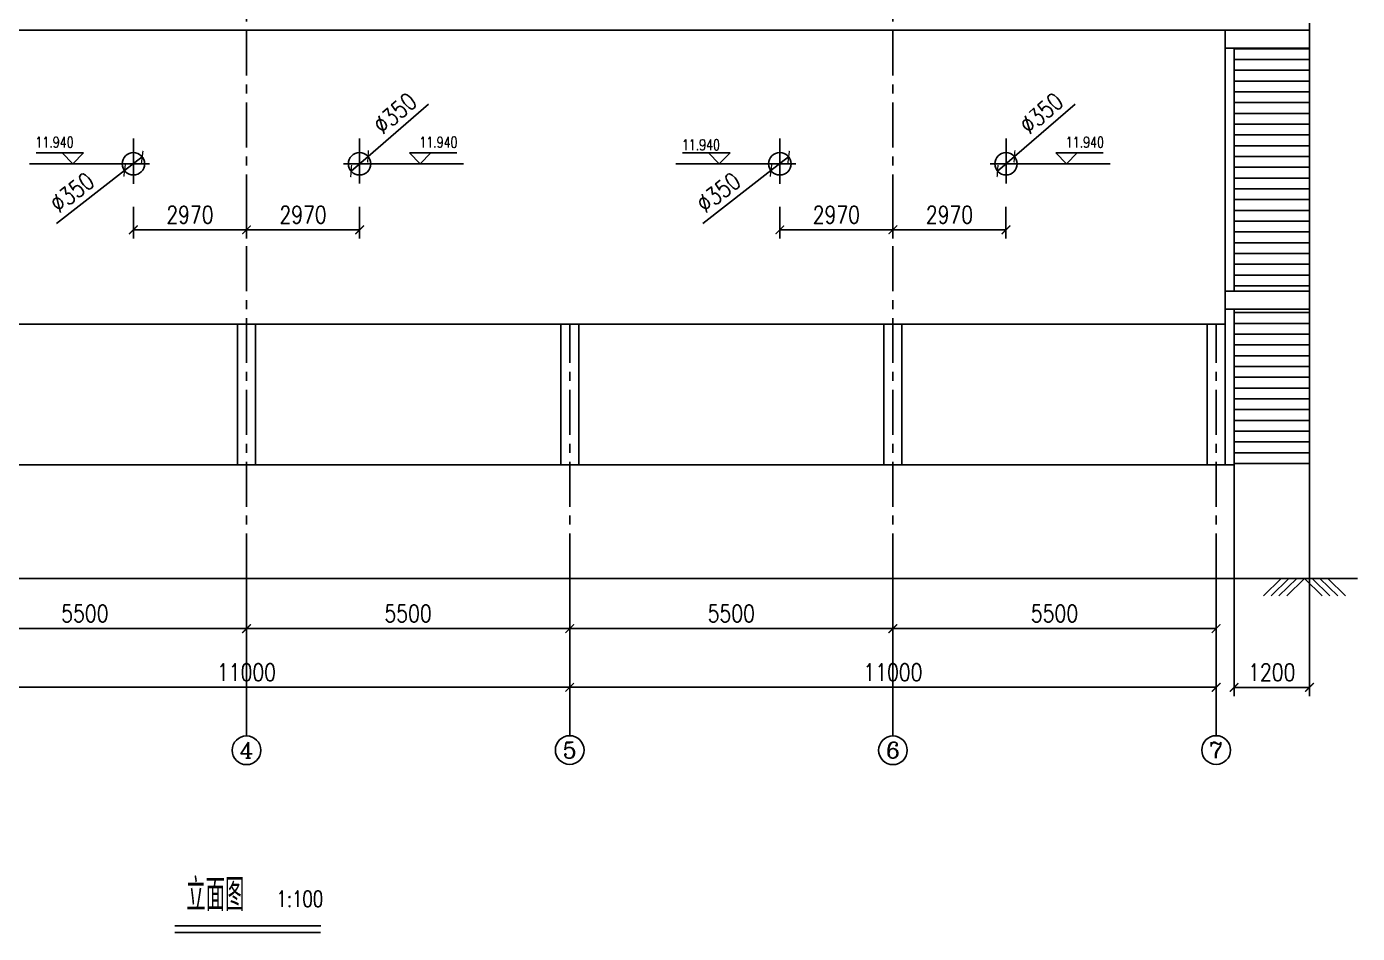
# Model space of a CAD drawing. Extents: x 1427168 to 1936200, y 1176778 to 1377202.
# Drawn here: x 1582285 to 1619341, y 1336218 to 1361456 of the extents above; entities that cross this region are included whole.
import ezdxf
from ezdxf.enums import TextEntityAlignment as Align
from ezdxf.lldxf.tags import DXFTag

# ---------------------------------------------------------------- set-up
doc = ezdxf.new("R2010")
doc.units = 0
doc.header["$LTSCALE"] = 1000
doc.header["$MEASUREMENT"] = 0
doc.linetypes.add('CENTER', pattern=[2, 1.25, -0.25, 0.25, -0.25])
doc.linetypes.add('DOTE', pattern=[2.42, 2, -0.2, 0.02, -0.2])
doc.layers.get('0').update_dxf_attribs({"linetype": 'CONTINUOUS'})
doc.layers.get('DEFPOINTS').update_dxf_attribs({"linetype": 'CONTINUOUS'})
for name, color, linetype in [('01粗实线层', 7, 'CONTINUOUS'), ('AXIS', 3, 'CONTINUOUS'), ('AXIS_TEXT', 7, 'CONTINUOUS'), ('DOTE', 1, 'DOTE'), ('PUB_DIM', 3, 'CONTINUOUS'), ('PUB_TEXT', 7, 'CONTINUOUS'), ('中心线', 1, 'ACAD_ISO04W100')]:
    doc.layers.add(name, color=color, linetype=linetype)
doc.styles.add('_HZTXT', font='txt.shx', dxfattribs={"width": 0.75, "bigfont": 'HZTXT.shx'})
doc.styles.add('_ROMAND', font='ROMAND.shx', dxfattribs={"width": 0.75})
doc.styles.add('COMPLEX', font='COMPLEX')
doc.styles.add('DIM_FONT', font='SIMPLEX.shx', dxfattribs={"width": 0.75})
doc.styles.add('TH_GBDIM', font='romans.shx', dxfattribs={"width": 0.8, "bigfont": 'gbcbig.shx'})
tags = doc.linetypes.add('ACAD_ISO04W100', pattern=[30, 24, -3, 0, -3]).pattern_tags.tags
tags[10:11] = [DXFTag(74, 4), DXFTag(75, 0), DXFTag(340, '0'), DXFTag(46, 1.0), DXFTag(50, 0.0), DXFTag(44, 0.0), DXFTag(45, 0.0)]
tags[8:9] = [DXFTag(74, 4), DXFTag(75, 0), DXFTag(340, '0'), DXFTag(46, 1.0), DXFTag(50, 0.0), DXFTag(44, 0.0), DXFTag(45, 0.0)]
tags[6:7] = [DXFTag(74, 4), DXFTag(75, 0), DXFTag(340, '0'), DXFTag(46, 1.0), DXFTag(50, 0.0), DXFTag(44, 0.0), DXFTag(45, 0.0)]
tags[4:5] = [DXFTag(74, 4), DXFTag(75, 0), DXFTag(340, '0'), DXFTag(46, 1.0), DXFTag(50, 0.0), DXFTag(44, 0.0), DXFTag(45, 0.0)]
doc.dimstyles.new('TH_GBDIM', dxfattribs={"dimscale": 120, "dimtxt": 4, "dimasz": 2, "dimexe": 2, "dimexo": 0, "dimgap": 1.5, "dimtad": 1, "dimdec": 0, "dimzin": 0, "dimtxsty": 'TH_GBDIM', "dimblk": 'ARCHTICK', "dimcen": 2.5, "dimclrd": 130, "dimclre": 130, "dimclrt": 3, "dimazin": 3, "dimtfac": 0.714286, "dimtdec": 0, "dimtmove": 0, "dimatfit": 3, "dimtzin": 0})

# ---------------------------------------------------------------- blocks, each defined once
blk = doc.blocks.new('_ARCHTICK')
at = {"color": 0, "linetype": 'BYBLOCK', "const_width": 0.15}
blk.add_lwpolyline([(-0.5, -0.5), (0.5, 0.5)], dxfattribs=at)
blk = doc.blocks.new('*D395')
at = {"layer": '01粗实线层', "color": 130}
for p, q in [((1579407, 1346094), (1579407, 1344460)), ((1588407, 1346094), (1588407, 1344460)), ((1579407, 1344700), (1588407, 1344700))]:
    blk.add_line(p, q, dxfattribs=at)
at = {"layer": 'DEFPOINTS', "color": 0}
for p in [(1579407, 1346094), (1588407, 1346094), (1588407, 1344700)]:
    blk.add_point(p, dxfattribs=at)
at = {"layer": '01粗实线层', "color": 130, "xscale": 240, "yscale": 240, "zscale": 240, "rotation": 180}
blk.add_blockref('_ARCHTICK', (1579407, 1344700), dxfattribs=at)
at = {"layer": '01粗实线层', "color": 130, "xscale": 240, "yscale": 240, "zscale": 240}
blk.add_blockref('_ARCHTICK', (1588407, 1344700), dxfattribs=at)
at = {"layer": '01粗实线层', "color": 3, "insert": (1583907, 1345120), "char_height": 480, "attachment_point": 5, "style": 'TH_GBDIM'}
blk.add_mtext('{5500}{}{}', dxfattribs=at)
blk = doc.blocks.new('*D396')
at = {"layer": '01粗实线层', "color": 130}
for p, q in [((1588407, 1346094), (1588407, 1344460)), ((1597407, 1346094), (1597407, 1344460)), ((1588407, 1344700), (1597407, 1344700))]:
    blk.add_line(p, q, dxfattribs=at)
at = {"layer": 'DEFPOINTS', "color": 0}
for p in [(1588407, 1346094), (1597407, 1346094), (1597407, 1344700)]:
    blk.add_point(p, dxfattribs=at)
at = {"layer": '01粗实线层', "color": 130, "xscale": 240, "yscale": 240, "zscale": 240, "rotation": 180}
blk.add_blockref('_ARCHTICK', (1588407, 1344700), dxfattribs=at)
at = {"layer": '01粗实线层', "color": 130, "xscale": 240, "yscale": 240, "zscale": 240}
blk.add_blockref('_ARCHTICK', (1597407, 1344700), dxfattribs=at)
at = {"layer": '01粗实线层', "color": 3, "insert": (1592907, 1345120), "char_height": 480, "attachment_point": 5, "style": 'TH_GBDIM'}
blk.add_mtext('{5500}{}{}', dxfattribs=at)
blk = doc.blocks.new('*D397')
at = {"layer": '01粗实线层', "color": 130}
for p, q in [((1597407, 1346094), (1597407, 1344460)), ((1606407, 1346094), (1606407, 1344460)), ((1597407, 1344700), (1606407, 1344700))]:
    blk.add_line(p, q, dxfattribs=at)
at = {"layer": 'DEFPOINTS', "color": 0}
for p in [(1597407, 1346094), (1606407, 1346094), (1606407, 1344700)]:
    blk.add_point(p, dxfattribs=at)
at = {"layer": '01粗实线层', "color": 130, "xscale": 240, "yscale": 240, "zscale": 240, "rotation": 180}
blk.add_blockref('_ARCHTICK', (1597407, 1344700), dxfattribs=at)
at = {"layer": '01粗实线层', "color": 130, "xscale": 240, "yscale": 240, "zscale": 240}
blk.add_blockref('_ARCHTICK', (1606407, 1344700), dxfattribs=at)
at = {"layer": '01粗实线层', "color": 3, "insert": (1601907, 1345120), "char_height": 480, "attachment_point": 5, "style": 'TH_GBDIM'}
blk.add_mtext('{5500}{}{}', dxfattribs=at)
blk = doc.blocks.new('*D398')
at = {"layer": '01粗实线层', "color": 130}
for p, q in [((1606407, 1346094), (1606407, 1344460)), ((1615407, 1346094), (1615407, 1344460)), ((1606407, 1344700), (1615407, 1344700))]:
    blk.add_line(p, q, dxfattribs=at)
at = {"layer": 'DEFPOINTS', "color": 0}
for p in [(1606407, 1346094), (1615407, 1346094), (1615407, 1344700)]:
    blk.add_point(p, dxfattribs=at)
at = {"layer": '01粗实线层', "color": 130, "xscale": 240, "yscale": 240, "zscale": 240, "rotation": 180}
blk.add_blockref('_ARCHTICK', (1606407, 1344700), dxfattribs=at)
at = {"layer": '01粗实线层', "color": 130, "xscale": 240, "yscale": 240, "zscale": 240}
blk.add_blockref('_ARCHTICK', (1615407, 1344700), dxfattribs=at)
at = {"layer": '01粗实线层', "color": 3, "insert": (1610907, 1345120), "char_height": 480, "attachment_point": 5, "style": 'TH_GBDIM'}
blk.add_mtext('{5500}{}{}', dxfattribs=at)
blk = doc.blocks.new('*D399')
at = {"layer": 'AXIS', "color": 130, "linetype": 'BYBLOCK'}
for p, q in [((1597407, 1343066), (1597407, 1343306)), ((1579407, 1343147), (1579407, 1342826)), ((1579407, 1343066), (1597407, 1343066))]:
    blk.add_line(p, q, dxfattribs=at)
at = {"layer": 'DEFPOINTS', "color": 0, "linetype": 'BYBLOCK'}
for p in [(1579407, 1343147), (1597407, 1343066), (1597407, 1343066)]:
    blk.add_point(p, dxfattribs=at)
at = {"layer": 'AXIS', "color": 130, "linetype": 'BYBLOCK', "xscale": 240, "yscale": 240, "zscale": 240, "rotation": 180}
blk.add_blockref('_ARCHTICK', (1579407, 1343066), dxfattribs=at)
at = {"layer": 'AXIS', "color": 130, "linetype": 'BYBLOCK', "xscale": 240, "yscale": 240, "zscale": 240}
blk.add_blockref('_ARCHTICK', (1597407, 1343066), dxfattribs=at)
at = {"layer": 'AXIS', "color": 3, "linetype": 'BYBLOCK', "insert": (1588407, 1343486), "char_height": 480, "attachment_point": 5, "style": 'TH_GBDIM'}
blk.add_mtext('{11000}{}{}', dxfattribs=at)
blk = doc.blocks.new('*D400')
at = {"layer": 'AXIS', "color": 130, "linetype": 'BYBLOCK'}
for p, q in [((1615407, 1343066), (1615407, 1343306)), ((1597407, 1343147), (1597407, 1342826)), ((1597407, 1343066), (1615407, 1343066))]:
    blk.add_line(p, q, dxfattribs=at)
at = {"layer": 'DEFPOINTS', "color": 0, "linetype": 'BYBLOCK'}
for p in [(1597407, 1343147), (1615407, 1343066), (1615407, 1343066)]:
    blk.add_point(p, dxfattribs=at)
at = {"layer": 'AXIS', "color": 130, "linetype": 'BYBLOCK', "xscale": 240, "yscale": 240, "zscale": 240, "rotation": 180}
blk.add_blockref('_ARCHTICK', (1597407, 1343066), dxfattribs=at)
at = {"layer": 'AXIS', "color": 130, "linetype": 'BYBLOCK', "xscale": 240, "yscale": 240, "zscale": 240}
blk.add_blockref('_ARCHTICK', (1615407, 1343066), dxfattribs=at)
at = {"layer": 'AXIS', "color": 3, "linetype": 'BYBLOCK', "insert": (1606407, 1343486), "char_height": 480, "attachment_point": 5, "style": 'TH_GBDIM'}
blk.add_mtext('{11000}{}{}', dxfattribs=at)
blk = doc.blocks.new('*D419')
at = {"layer": '01粗实线层', "color": 130}
for p, q in [((1618007, 1349294), (1618007, 1342824)), ((1615907, 1346094), (1615907, 1342824)), ((1618007, 1343064), (1615907, 1343064))]:
    blk.add_line(p, q, dxfattribs=at)
at = {"layer": 'DEFPOINTS', "color": 0}
for p in [(1618007, 1349294), (1615907, 1346094), (1615907, 1343064)]:
    blk.add_point(p, dxfattribs=at)
at = {"layer": '01粗实线层', "color": 130, "xscale": 240, "yscale": 240, "zscale": 240, "rotation": 180}
blk.add_blockref('_ARCHTICK', (1615907, 1343064), dxfattribs=at)
at = {"layer": '01粗实线层', "color": 130, "xscale": 240, "yscale": 240, "zscale": 240}
blk.add_blockref('_ARCHTICK', (1618007, 1343064), dxfattribs=at)
at = {"layer": '01粗实线层', "color": 3, "insert": (1616957, 1343484), "char_height": 480, "attachment_point": 5, "style": 'TH_GBDIM'}
blk.add_mtext('{1200}{}{}', dxfattribs=at)
blk = doc.blocks.new('_AXISO')
blk.add_circle((0, 0), 0.5)
at = {"layer": 'AXIS_TEXT', "style": 'COMPLEX', "width": 1.041667}
blk.add_attdef('A', text='', height=0.56, dxfattribs=at).set_placement((-0.25, -0.28), (0.25, -0.28), align=Align.FIT)
blk = doc.blocks.new('*D421')
at = {"layer": '01粗实线层', "color": 130}
for p, q in [((1585258, 1356442), (1585258, 1355560)), ((1588407, 1356442), (1588407, 1355560)), ((1588407, 1355800), (1585258, 1355800))]:
    blk.add_line(p, q, dxfattribs=at)
at = {"layer": 'DEFPOINTS', "color": 0}
for p in [(1585258, 1356442), (1588407, 1356442), (1585258, 1355800)]:
    blk.add_point(p, dxfattribs=at)
at = {"layer": '01粗实线层', "color": 130, "xscale": 240, "yscale": 240, "zscale": 240, "rotation": 180}
blk.add_blockref('_ARCHTICK', (1585258, 1355800), dxfattribs=at)
at = {"layer": '01粗实线层', "color": 130, "xscale": 240, "yscale": 240, "zscale": 240}
blk.add_blockref('_ARCHTICK', (1588407, 1355800), dxfattribs=at)
at = {"layer": '01粗实线层', "color": 3, "insert": (1586833, 1356220), "char_height": 480, "attachment_point": 5, "style": 'TH_GBDIM'}
blk.add_mtext('{2970}{}{}', dxfattribs=at)
blk = doc.blocks.new('*D422')
at = {"layer": '01粗实线层', "color": 130}
for p, q in [((1588407, 1356442), (1588407, 1355560)), ((1591557, 1356442), (1591557, 1355560)), ((1588407, 1355800), (1591557, 1355800))]:
    blk.add_line(p, q, dxfattribs=at)
at = {"layer": 'DEFPOINTS', "color": 0}
for p in [(1588407, 1356442), (1591557, 1356442), (1591557, 1355800)]:
    blk.add_point(p, dxfattribs=at)
at = {"layer": '01粗实线层', "color": 130, "xscale": 240, "yscale": 240, "zscale": 240, "rotation": 180}
blk.add_blockref('_ARCHTICK', (1588407, 1355800), dxfattribs=at)
at = {"layer": '01粗实线层', "color": 130, "xscale": 240, "yscale": 240, "zscale": 240}
blk.add_blockref('_ARCHTICK', (1591557, 1355800), dxfattribs=at)
at = {"layer": '01粗实线层', "color": 3, "insert": (1589982, 1356220), "char_height": 480, "attachment_point": 5, "style": 'TH_GBDIM'}
blk.add_mtext('{2970}{}{}', dxfattribs=at)
blk = doc.blocks.new('*D423')
at = {"layer": '01粗实线层', "color": 130}
for p, q in [((1603258, 1356442), (1603258, 1355560)), ((1606407, 1356442), (1606407, 1355560)), ((1606407, 1355800), (1603258, 1355800))]:
    blk.add_line(p, q, dxfattribs=at)
at = {"layer": 'DEFPOINTS', "color": 0}
for p in [(1603258, 1356442), (1606407, 1356442), (1603258, 1355800)]:
    blk.add_point(p, dxfattribs=at)
at = {"layer": '01粗实线层', "color": 130, "xscale": 240, "yscale": 240, "zscale": 240, "rotation": 180}
blk.add_blockref('_ARCHTICK', (1603258, 1355800), dxfattribs=at)
at = {"layer": '01粗实线层', "color": 130, "xscale": 240, "yscale": 240, "zscale": 240}
blk.add_blockref('_ARCHTICK', (1606407, 1355800), dxfattribs=at)
at = {"layer": '01粗实线层', "color": 3, "insert": (1604832, 1356220), "char_height": 480, "attachment_point": 5, "style": 'TH_GBDIM'}
blk.add_mtext('{2970}{}{}', dxfattribs=at)
blk = doc.blocks.new('*D424')
at = {"layer": '01粗实线层', "color": 130}
for p, q in [((1606407, 1356442), (1606407, 1355560)), ((1609556, 1356442), (1609556, 1355560)), ((1606407, 1355800), (1609556, 1355800))]:
    blk.add_line(p, q, dxfattribs=at)
at = {"layer": 'DEFPOINTS', "color": 0}
for p in [(1606407, 1356442), (1609556, 1356442), (1609556, 1355800)]:
    blk.add_point(p, dxfattribs=at)
at = {"layer": '01粗实线层', "color": 130, "xscale": 240, "yscale": 240, "zscale": 240, "rotation": 180}
blk.add_blockref('_ARCHTICK', (1606407, 1355800), dxfattribs=at)
at = {"layer": '01粗实线层', "color": 130, "xscale": 240, "yscale": 240, "zscale": 240}
blk.add_blockref('_ARCHTICK', (1609556, 1355800), dxfattribs=at)
at = {"layer": '01粗实线层', "color": 3, "insert": (1607982, 1356220), "char_height": 480, "attachment_point": 5, "style": 'TH_GBDIM'}
blk.add_mtext('{2970}{}{}', dxfattribs=at)
blk = doc.blocks.new('*D427')
at = {"layer": '01粗实线层', "color": 130}
for p in [(1593479, 1359301), (1591321, 1357435)]:
    blk.add_line(p, (1591792, 1357843), dxfattribs=at)
at = {"layer": 'DEFPOINTS', "color": 0}
for p in [(1591792, 1357843), (1591321, 1357435)]:
    blk.add_point(p, dxfattribs=at)
at = {"layer": '01粗实线层', "color": 130, "xscale": 240, "yscale": 240, "zscale": 240}
for p, rotation in [((1591792, 1357843), 220.8501150577169), ((1591321, 1357435), 40.85011505771695)]:
    blk.add_blockref('_ARCHTICK', p, dxfattribs=dict(at, rotation=rotation))
at = {"layer": '01粗实线层', "color": 3, "insert": (1592542, 1359046), "char_height": 480, "attachment_point": 5, "rotation": 40.8501, "style": 'TH_GBDIM'}
blk.add_mtext('{%%c350}{}{}', dxfattribs=at)
blk = doc.blocks.new('*D428')
at = {"layer": '01粗实线层', "color": 130}
for p in [(1585504, 1357830), (1583119, 1355974)]:
    blk.add_line(p, (1585012, 1357447), dxfattribs=at)
at = {"layer": 'DEFPOINTS', "color": 0}
for p in [(1585504, 1357830), (1585012, 1357447)]:
    blk.add_point(p, dxfattribs=at)
at = {"layer": '01粗实线层', "color": 130, "xscale": 240, "yscale": 240, "zscale": 240}
for p, rotation in [((1585504, 1357830), 217.8916457149971), ((1585012, 1357447), 37.8916457149971)]:
    blk.add_blockref('_ARCHTICK', p, dxfattribs=dict(at, rotation=rotation))
at = {"layer": '01粗实线层', "color": 3, "insert": (1583552, 1356843), "char_height": 480, "attachment_point": 5, "rotation": 37.8916, "style": 'TH_GBDIM'}
blk.add_mtext('{%%c350}{}{}', dxfattribs=at)
blk = doc.blocks.new('*D429')
at = {"layer": '01粗实线层', "color": 130}
for p in [(1611479, 1359301), (1609321, 1357435)]:
    blk.add_line(p, (1609792, 1357843), dxfattribs=at)
at = {"layer": 'DEFPOINTS', "color": 0}
for p in [(1609792, 1357843), (1609321, 1357435)]:
    blk.add_point(p, dxfattribs=at)
at = {"layer": '01粗实线层', "color": 130, "xscale": 240, "yscale": 240, "zscale": 240}
for p, rotation in [((1609792, 1357843), 220.8501150577331), ((1609321, 1357435), 40.85011505773309)]:
    blk.add_blockref('_ARCHTICK', p, dxfattribs=dict(at, rotation=rotation))
at = {"layer": '01粗实线层', "color": 3, "insert": (1610542, 1359046), "char_height": 480, "attachment_point": 5, "rotation": 40.8501, "style": 'TH_GBDIM'}
blk.add_mtext('{%%c350}{}{}', dxfattribs=at)
blk = doc.blocks.new('*D430')
at = {"layer": '01粗实线层', "color": 130}
for p in [(1603504, 1357830), (1601119, 1355974)]:
    blk.add_line(p, (1603012, 1357447), dxfattribs=at)
at = {"layer": 'DEFPOINTS', "color": 0}
for p in [(1603504, 1357830), (1603012, 1357447)]:
    blk.add_point(p, dxfattribs=at)
at = {"layer": '01粗实线层', "color": 130, "xscale": 240, "yscale": 240, "zscale": 240}
for p, rotation in [((1603504, 1357830), 217.8916457150103), ((1603012, 1357447), 37.89164571501028)]:
    blk.add_blockref('_ARCHTICK', p, dxfattribs=dict(at, rotation=rotation))
at = {"layer": '01粗实线层', "color": 3, "insert": (1601552, 1356843), "char_height": 480, "attachment_point": 5, "rotation": 37.8916, "style": 'TH_GBDIM'}
blk.add_mtext('{%%c350}{}{}', dxfattribs=at)

msp = doc.modelspace()

# ---------------------------------------------------------------- linework, layer by layer
for p, q in [((1618007.4, 1349294.4), (1618007.4, 1361555.7)), ((1615907.4, 1346094.4), (1615907.4, 1353589.8)), ((1615657.4, 1353173.3), (1561157.4, 1353173.3)), ((1560907.4, 1346094.4), (1619340.8, 1346094.4)), ((1617220.4, 1346094.4), (1616726.2, 1345609.5)), ((1617436, 1346094.4), (1616941.7, 1345609.5)), ((1617651.5, 1346094.4), (1617157.3, 1345609.5)), ((1617867.1, 1346094.4), (1617372.9, 1345609.5)), ((1617867.1, 1346094.4), (1618361.3, 1345609.5)), ((1618082.7, 1346094.4), (1618576.9, 1345609.5)), ((1618298.3, 1346094.4), (1618792.5, 1345609.5)), ((1618513.8, 1346094.4), (1619008.1, 1345609.5))]:
    msp.add_line(p, q)
at = {"color": 0}
for p, q in [((1615657.4, 1349255.7), (1615657.4, 1361355.7)), ((1588157.4, 1349255.7), (1588157.4, 1353173.3)), ((1588657.4, 1349255.7), (1588657.4, 1353173.3)), ((1597157.4, 1349255.7), (1597157.4, 1353173.3)), ((1597657.4, 1349255.7), (1597657.4, 1353173.3)), ((1606157.4, 1349255.7), (1606157.4, 1353173.3)), ((1606657.4, 1349255.7), (1606657.4, 1353173.3)), ((1615157.4, 1349255.7), (1615157.4, 1353173.3))]:
    msp.add_line(p, q, dxfattribs=at)
at = {"color": 3}
msp.add_line((1586407.5, 1336431.9), (1590476.5, 1336431.9), dxfattribs=at)
at = {"color": 0, "const_width": 50}
msp.add_lwpolyline([(1586407.5, 1336242.7), (1590476.5, 1336242.7)], dxfattribs=at)
for centre in [(1585258.4, 1357638.7), (1591556.5, 1357638.7), (1603258.4, 1357638.7), (1609556.5, 1357638.7)]:
    msp.add_circle(centre, 311.7)
at = {"layer": '01粗实线层', "color": 0}
for p, q in [((1618007.4, 1361355.7), (1561157.4, 1361355.7)), ((1615907.4, 1349255.7), (1560907.4, 1349255.7))]:
    msp.add_line(p, q, dxfattribs=at)
at = {"layer": '01粗实线层', "linetype": 'BYBLOCK', "ltscale": 1e-05}
for p, q in [((1615657.4, 1361355.7), (1618007.4, 1361355.7)), ((1615657.4, 1360855.7), (1618007.4, 1360855.7)), ((1615907.4, 1354089.8), (1615907.4, 1360855.7)), ((1615907.4, 1360839.8), (1618007.4, 1360839.8)), ((1615907.4, 1360839.8), (1618007.4, 1360839.8)), ((1615907.4, 1360539.8), (1618007.4, 1360539.8)), ((1615907.4, 1360239.8), (1618007.4, 1360239.8)), ((1615907.4, 1360239.8), (1618007.4, 1360239.8)), ((1615907.4, 1359939.8), (1618007.4, 1359939.8)), ((1615907.4, 1359639.8), (1618007.4, 1359639.8)), ((1615907.4, 1359639.8), (1618007.4, 1359639.8)), ((1615907.4, 1359339.8), (1618007.4, 1359339.8)), ((1615907.4, 1359039.8), (1618007.4, 1359039.8)), ((1615907.4, 1359039.8), (1618007.4, 1359039.8)), ((1615907.4, 1358739.8), (1618007.4, 1358739.8)), ((1615907.4, 1358439.8), (1618007.4, 1358439.8)), ((1615907.4, 1358439.8), (1618007.4, 1358439.8)), ((1615907.4, 1358139.8), (1618007.4, 1358139.8)), ((1615907.4, 1357839.8), (1618007.4, 1357839.8)), ((1615907.4, 1357839.8), (1618007.4, 1357839.8)), ((1615907.4, 1357539.8), (1618007.4, 1357539.8)), ((1615907.4, 1357239.8), (1618007.4, 1357239.8)), ((1615907.4, 1357239.8), (1618007.4, 1357239.8)), ((1615907.4, 1356939.8), (1618007.4, 1356939.8)), ((1615907.4, 1356639.8), (1618007.4, 1356639.8)), ((1615907.4, 1356639.8), (1618007.4, 1356639.8)), ((1615907.4, 1356339.8), (1618007.4, 1356339.8)), ((1615907.4, 1356039.8), (1618007.4, 1356039.8)), ((1615907.4, 1356039.8), (1618007.4, 1356039.8)), ((1615907.4, 1355739.8), (1618007.4, 1355739.8)), ((1615907.4, 1355439.8), (1618007.4, 1355439.8)), ((1618007.4, 1355139.8), (1615907.4, 1355139.8)), ((1615907.4, 1355139.8), (1618007.4, 1355139.8)), ((1615907.4, 1354839.8), (1618007.4, 1354839.8)), ((1618007.4, 1354539.8), (1615907.4, 1354539.8)), ((1615907.4, 1354539.8), (1618007.4, 1354539.8)), ((1615657.4, 1354089.8), (1618007.4, 1354089.8)), ((1618007.4, 1354239.8), (1615907.4, 1354239.8)), ((1615657.4, 1353589.8), (1618007.4, 1353589.8)), ((1615907.4, 1353494.4), (1618007.4, 1353494.4)), ((1615907.4, 1353194.4), (1618007.4, 1353194.4)), ((1615907.4, 1352894.4), (1618007.4, 1352894.4)), ((1615907.4, 1352894.4), (1618007.4, 1352894.4)), ((1615907.4, 1352594.4), (1618007.4, 1352594.4)), ((1615907.4, 1352294.4), (1618007.4, 1352294.4)), ((1615907.4, 1352294.4), (1618007.4, 1352294.4)), ((1615907.4, 1351994.4), (1618007.4, 1351994.4)), ((1615907.4, 1351694.4), (1618007.4, 1351694.4)), ((1615907.4, 1351694.4), (1618007.4, 1351694.4)), ((1615907.4, 1351394.4), (1618007.4, 1351394.4)), ((1615907.4, 1351094.4), (1618007.4, 1351094.4)), ((1615907.4, 1351094.4), (1618007.4, 1351094.4)), ((1615907.4, 1350794.4), (1618007.4, 1350794.4)), ((1615907.4, 1350494.4), (1618007.4, 1350494.4)), ((1615907.4, 1350494.4), (1618007.4, 1350494.4)), ((1615907.4, 1350194.4), (1618007.4, 1350194.4)), ((1615907.4, 1349894.4), (1618007.4, 1349894.4)), ((1615907.4, 1349894.4), (1618007.4, 1349894.4)), ((1615907.4, 1349594.4), (1618007.4, 1349594.4)), ((1615907.4, 1349294.4), (1618007.4, 1349294.4)), ((1615907.4, 1349294.4), (1618007.4, 1349294.4)), ((1615732.7, 1346094.4), (1618082.7, 1346094.4))]:
    msp.add_line(p, q, dxfattribs=at)
at = {"layer": 'AXIS', "color": 3, "linetype": 'BYBLOCK'}
for p, q in [((1588407.4, 1341714.3), (1588407.4, 1344892.4)), ((1597407.4, 1341719.5), (1597407.4, 1344897.5)), ((1606407.4, 1341714.3), (1606407.4, 1344892.4)), ((1615407.4, 1341719.5), (1615407.4, 1344897.5))]:
    msp.add_line(p, q, dxfattribs=at)
at = {"layer": 'DOTE', "linetype": 'CENTER'}
for p, q in [((1588407.4, 1346094.4), (1588407.4, 1366789.5)), ((1606407.4, 1346094.4), (1606407.4, 1366789.5)), ((1591556.5, 1358338.5), (1591556.5, 1357078.3)), ((1609556.5, 1358338.5), (1609556.5, 1357078.3)), ((1584782.3, 1357638.7), (1585703.9, 1357638.7)), ((1584782.3, 1357638.7), (1585703.9, 1357638.7)), ((1597407.4, 1346094.4), (1597407.4, 1353173.3)), ((1615407.4, 1346094.4), (1615407.4, 1353173.3))]:
    msp.add_line(p, q, dxfattribs=at)
at = {"layer": 'PUB_DIM'}
for p, q in [((1583572.3, 1357938.7), (1582552.3, 1357938.7)), ((1583272.3, 1357938.7), (1583572.3, 1357638.7)), ((1583872.3, 1357938.7), (1583272.3, 1357938.7)), ((1583572.3, 1357638.7), (1583872.3, 1357938.7)), ((1593242.5, 1357638.7), (1592942.5, 1357938.7)), ((1592942.5, 1357938.7), (1593542.5, 1357938.7)), ((1593242.5, 1357938.7), (1594262.5, 1357938.7)), ((1593542.5, 1357938.7), (1593242.5, 1357638.7)), ((1601572.3, 1357938.7), (1600552.3, 1357938.7)), ((1601272.3, 1357938.7), (1601572.3, 1357638.7)), ((1601872.3, 1357938.7), (1601272.3, 1357938.7)), ((1601572.3, 1357638.7), (1601872.3, 1357938.7)), ((1611242.5, 1357638.7), (1610942.5, 1357938.7)), ((1610942.5, 1357938.7), (1611542.5, 1357938.7)), ((1611242.5, 1357938.7), (1612262.5, 1357938.7)), ((1611542.5, 1357938.7), (1611242.5, 1357638.7)), ((1582362.3, 1357638.7), (1584782.3, 1357638.7)), ((1594452.6, 1357638.7), (1592032.5, 1357638.7)), ((1600362.3, 1357638.7), (1602782.3, 1357638.7)), ((1612452.6, 1357638.7), (1610032.5, 1357638.7))]:
    msp.add_line(p, q, dxfattribs=at)
at = {"layer": '中心线', "linetype": 'CENTER', "ltscale": 50}
for p, q in [((1585258.4, 1358338.5), (1585258.4, 1357078.3)), ((1603258.4, 1358338.5), (1603258.4, 1357078.3)), ((1592032.5, 1357638.7), (1591111, 1357638.7)), ((1602782.3, 1357638.7), (1603703.9, 1357638.7)), ((1610032.5, 1357638.7), (1609111, 1357638.7))]:
    msp.add_line(p, q, dxfattribs=at)

# ---------------------------------------------------------------- block references
at = {"layer": 'AXIS'}
ref = msp.add_blockref('_AXISO', (1588407.4, 1341314.3), dxfattribs=dict(at, xscale=-800, yscale=800, zscale=800))
ref.add_attrib('A', '4', dxfattribs={"layer": 'AXIS_TEXT', "height": 448, "style": 'COMPLEX'}).set_placement((1588407.4, 1341090.3), align=Align.CENTER)
ref = msp.add_blockref('_AXISO', (1597407.4, 1341319.5), dxfattribs=dict(at, xscale=-800, yscale=800, zscale=800))
ref.add_attrib('A', '5', dxfattribs={"layer": 'AXIS_TEXT', "height": 448, "style": 'COMPLEX'}).set_placement((1597407.4, 1341095.5), align=Align.CENTER)
ref = msp.add_blockref('_AXISO', (1606407.4, 1341314.3), dxfattribs=dict(at, xscale=-800, yscale=800, zscale=800))
ref.add_attrib('A', '6', dxfattribs={"layer": 'AXIS_TEXT', "height": 448, "style": 'COMPLEX'}).set_placement((1606407.4, 1341090.3), align=Align.CENTER)
ref = msp.add_blockref('_AXISO', (1615407.4, 1341319.5), dxfattribs=dict(at, xscale=-800, yscale=800, zscale=800))
ref.add_attrib('A', '7', dxfattribs={"layer": 'AXIS_TEXT', "height": 448, "style": 'COMPLEX'}).set_placement((1615407.4, 1341095.5), align=Align.CENTER)

# ---------------------------------------------------------------- texts
at = {"style": '_HZTXT', "width": 0.6}
msp.add_text('立面图', height=900, dxfattribs=at).set_placement((1586729.7, 1336837.8))
at = {"layer": 'PUB_DIM', "style": 'DIM_FONT', "width": 0.75}
for p in [(1583062.3, 1358238.7), (1601062.3, 1358165.8)]:
    msp.add_text('11.940', height=300, dxfattribs=at).set_placement(p, align=Align.MIDDLE)
for p in [(1593752.5, 1358238.7), (1611752.5, 1358238.7)]:
    msp.add_text('11.940', height=300, rotation=360, dxfattribs=at).set_placement(p, align=Align.MIDDLE)
at = {"layer": 'PUB_TEXT', "style": '_ROMAND', "width": 0.75}
msp.add_text('1:100', height=450, dxfattribs=at).set_placement((1589241.4, 1336952.7))

# ---------------------------------------------------------------- dimensions: what is measured, and where the dimension line sits
at = {"layer": '01粗实线层', "color": 0}
for p1, p2, picture, middle in [((1591320.7, 1357434.8), (1591792.3, 1357842.5), '*D427', (1592542.4, 1359046.4)), ((1609320.7, 1357434.8), (1609792.3, 1357842.5), '*D429', (1610542.4, 1359046.4))]:
    dim = msp.add_diameter_dim_2p(p1=p1, p2=p2, text='{%%c350}{}{}', dimstyle='TH_GBDIM', dxfattribs=at)
    dim.commit()
    dim.dimension.update_dxf_attribs({"geometry": picture, "text_midpoint": middle})
for p1, p2, picture, middle in [((1585504.3, 1357830.1), (1585012.4, 1357447.2), '*D428', (1583809.7, 1356511.3)), ((1603504.3, 1357830.1), (1603012.4, 1357447.2), '*D430', (1601809.7, 1356511.3))]:
    dim = msp.add_diameter_dim_2p(p1=p1, p2=p2, text='{%%c350}{}{}', dimstyle='TH_GBDIM', dxfattribs=at)
    dim.commit()
    dim.dimension.update_dxf_attribs({"geometry": picture, "text_midpoint": middle, "dimtype": 163})
for base, p1, p2, text, picture, middle in [((1585258.4, 1355800.1), (1588407.4, 1356442), (1585258.4, 1356442), '{2970}{}{}', '*D421', (1586832.9, 1356220.1)), ((1591556.5, 1355800.1), (1588407.4, 1356442), (1591556.5, 1356442), '{2970}{}{}', '*D422', (1589982, 1356220.1)), ((1603257.9, 1355800.1), (1606407, 1356442), (1603257.9, 1356442), '{2970}{}{}', '*D423', (1604832.5, 1356220.1)), ((1609556.1, 1355800.1), (1606407, 1356442), (1609556.1, 1356442), '{2970}{}{}', '*D424', (1607981.6, 1356220.1)), ((1615907.4, 1343063.9), (1618007.4, 1349294.4), (1615907.4, 1346094.4), '{1200}{}{}', '*D419', (1616957.4, 1343483.9))]:
    dim = msp.add_linear_dim(base=base, p1=p1, p2=p2, text=text, dimstyle='TH_GBDIM', dxfattribs=at)
    dim.commit()
    dim.dimension.update_dxf_attribs({"geometry": picture, "text_midpoint": middle})
for base, p1, p2, picture, middle in [((1588407.4, 1344700.5), (1579407.4, 1346094.4), (1588407.4, 1346094.4), '*D395', (1583907.4, 1345120.5)), ((1597407.4, 1344700.5), (1588407.4, 1346094.4), (1597407.4, 1346094.4), '*D396', (1592907.4, 1345120.5)), ((1606407.4, 1344700.5), (1597407.4, 1346094.4), (1606407.4, 1346094.4), '*D397', (1601907.4, 1345120.5)), ((1615407.4, 1344700.5), (1606407.4, 1346094.4), (1615407.4, 1346094.4), '*D398', (1610907.4, 1345120.5))]:
    dim = msp.add_linear_dim(base=base, p1=p1, p2=p2, text='{5500}{}{}', dimstyle='TH_GBDIM', override={"dimgap": 1.5, "dimtad": 1, "dimjust": 0, "dimdec": 0, "dimlfac": 1, "dimse1": 0, "dimse2": 0, "dimsd1": 0, "dimsd2": 0}, dxfattribs=at)
    dim.commit()
    dim.dimension.update_dxf_attribs({"geometry": picture, "text_midpoint": middle})
at = {"layer": 'AXIS', "color": 3, "linetype": 'BYBLOCK'}
for base, p1, p2, picture, middle in [((1597407.4, 1343066.3), (1579407.4, 1343146.5), (1597407.4, 1343066.3), '*D399', (1588407.4, 1343486.3)), ((1615407.4, 1343066.3), (1597407.4, 1343146.5), (1615407.4, 1343066.3), '*D400', (1606407.4, 1343486.3))]:
    dim = msp.add_linear_dim(base=base, p1=p1, p2=p2, text='{11000}{}{}', dimstyle='TH_GBDIM', override={"dimgap": 1.5, "dimtad": 1, "dimjust": 0, "dimdec": 0, "dimlfac": 1, "dimse1": 0, "dimse2": 0, "dimsd1": 0, "dimsd2": 0}, dxfattribs=at)
    dim.commit()
    dim.dimension.update_dxf_attribs({"geometry": picture, "text_midpoint": middle})

doc.saveas('drawing.dxf')
